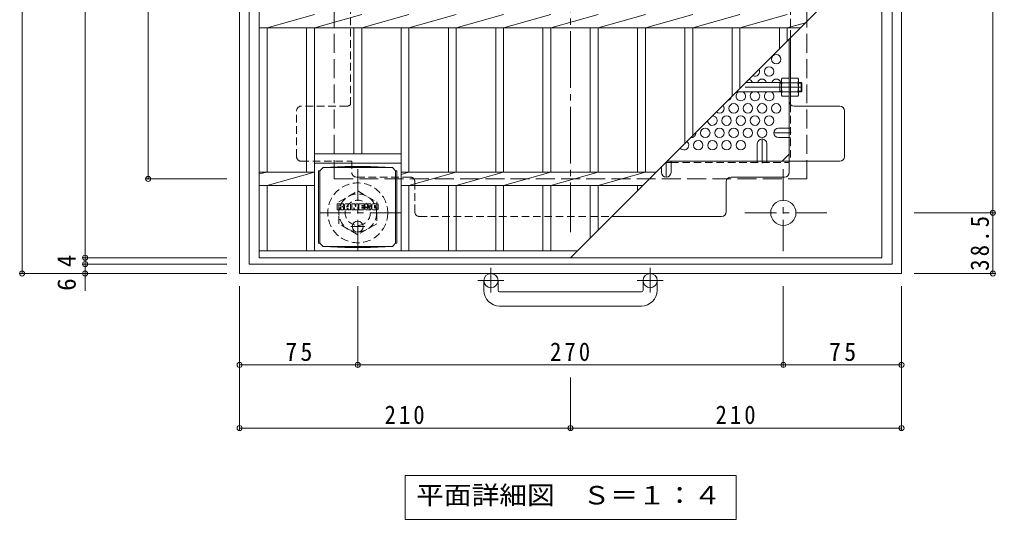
# Model space of a CAD drawing. Units: millimetres at full size, sheet at 1:4. Extents: x -1070 to 1083, y -788 to 718.
# Drawn here: x -860 to -240, y -11 to 307 of the extents above; entities that cross this region are included whole.
import ezdxf
from ezdxf.enums import TextEntityAlignment as Align

# ---------------------------------------------------------------- set-up
doc = ezdxf.new("R2010")
doc.units = ezdxf.units.MM
doc.header["$LTSCALE"] = 4
doc.header["$PDMODE"] = 32
doc.header["$PDSIZE"] = 3.2
for name, pattern in [('CHAIN1', [8, 5, -1, 1, -1]), ('CHAIN2', [12, 9, -1, 1, -1]), ('DASHED1', [1.8, 1.2, -0.6]), ('DASHED3', [4, 3, -1])]:
    doc.linetypes.add(name, pattern=pattern)
for name, color, linetype, lineweight in [('4-1', 3, 'Continuous', 9), ('4-2', 3, 'Continuous', 9), ('4-4', 7, 'Continuous', 9), ('4-5', 7, 'Continuous', 9), ('4-6', 2, 'Continuous', 9), ('4-7', 2, 'Continuous', 9), ('4-8', 2, 'Continuous', 9), ('4-9', 2, 'Continuous', 9), ('4-F', 7, 'Continuous', 9)]:
    doc.layers.add(name, color=color, linetype=linetype, lineweight=lineweight)
doc.styles.add('ＭＳ ゴシック', font='')
doc.styles.get('ＭＳ ゴシック').set_extended_font_data('MS Gothic')

msp = doc.modelspace()

# ---------------------------------------------------------------- linework, layer by layer
at = {"layer": '4-1', "color": 2}
for p, q in [((-720, 565.498), (-720, 145.498)), ((-300, 565.498), (-300, 145.498)), ((-714, 559.498), (-714, 151.498)), ((-306, 559.498), (-306, 151.498)), ((-714, 151.498), (-306, 151.498)), ((-720, 145.498), (-300, 145.498)), ((-565, 134.897), (-565, 140.997)), ((-556, 134.897), (-556, 140.997)), ((-464, 134.897), (-464, 140.997)), ((-455, 134.897), (-455, 140.997)), ((-555, 133.897), (-465, 133.897)), ((-465, 124.896), (-555, 124.896))]:
    msp.add_line(p, q, dxfattribs=at)
at = {"layer": '4-1', "color": 2, "linetype": 'DASHED3'}
for p, q in [((-660, 505.498), (-660, 205.497)), ((-359.999, 505.498), (-359.999, 205.497)), ((-660, 205.497), (-359.999, 205.497))]:
    msp.add_line(p, q, dxfattribs=at)
at = {"layer": '4-1'}
for p, q in [((-376.2, 266.694), (-398.803, 266.694)), ((-377.2, 260.694), (-377.2, 266.694)), ((-363.7, 266.694), (-365.4, 266.694)), ((-363.7, 260.694), (-363.7, 266.694)), ((-363.7, 266.694), (-363.2, 266.194)), ((-376.2, 260.694), (-404.803, 260.694)), ((-377.2, 266.194), (-376.2, 266.194)), ((-377.2, 261.194), (-376.2, 261.194)), ((-365.4, 266.194), (-363.2, 266.194)), ((-365.4, 261.194), (-363.2, 261.194)), ((-363.7, 260.694), (-365.4, 260.694)), ((-363.7, 260.694), (-363.2, 261.194)), ((-363.2, 261.194), (-363.2, 266.194))]:
    msp.add_line(p, q, dxfattribs=at)
at = {"layer": '4-1', "linetype": 'CHAIN2'}
msp.add_line((-363.2, 263.694), (-401.803, 263.694), dxfattribs=at)
at = {"layer": '4-1', "color": 2, "linetype": 'CHAIN1'}
for p, q in [((-645, 211.634), (-645, 156.361)), ((-375, 211.634), (-375, 156.361)), ((-617.363, 183.997), (-672.637, 183.997)), ((-347.363, 183.997), (-402.636, 183.997)), ((-560.5, 149.104), (-560.5, 133.507)), ((-459.5, 149.104), (-459.5, 133.507)), ((-552.337, 140.997), (-568.744, 140.997)), ((-451.337, 140.997), (-467.744, 140.997))]:
    msp.add_line(p, q, dxfattribs=at)
at = {"layer": '4-1', "color": 2, "linetype": 'DASHED1'}
msp.add_lwpolyline([(-657, 177.07), (-657, 190.926), (-645, 197.855), (-633, 190.926), (-633, 177.07), (-645, 170.141)], close=True, dxfattribs=at)
for radius in [19, 12, 8]:
    msp.add_circle((-645, 183.997), radius, dxfattribs=at)
at = {"layer": '4-1', "color": 2}
for centre, radius in [((-375, 183.997), 8), ((-560.5, 140.997), 4.5), ((-459.5, 140.997), 4.5)]:
    msp.add_circle(centre, radius, dxfattribs=at)
for centre, radius, start, end in [((-555, 134.897), 10, 180, 270), ((-555, 134.897), 1, 180, 270), ((-465, 134.897), 10, 270, 0), ((-465, 134.897), 1, 270, 0)]:
    msp.add_arc(centre, radius, start, end, dxfattribs=at)
at = {"layer": '4-2'}
for p, q in [((-707.5, 155.498), (-707.5, 555.498)), ((-312.5, 155.498), (-312.5, 555.498)), ((-510, 155.498), (-312.5, 352.997)), ((-672.5, 309.738), (-702.5, 301.257)), ((-642.499, 309.738), (-672.5, 301.257)), ((-612.5, 309.738), (-642.499, 301.257)), ((-582.5, 309.738), (-612.5, 301.257)), ((-552.499, 309.738), (-582.5, 301.257)), ((-522.5, 309.738), (-552.499, 301.257)), ((-492.5, 309.738), (-522.5, 301.257)), ((-462.499, 309.738), (-492.5, 301.257)), ((-432.5, 309.738), (-462.5, 301.257)), ((-402.5, 309.738), (-432.5, 301.257)), ((-372.499, 309.738), (-402.5, 301.257)), ((-360.985, 304.512), (-372.499, 301.257)), ((-707.5, 301.257), (-364.24, 301.257)), ((-702.5, 209.738), (-702.5, 301.257)), ((-677.499, 301.257), (-677.499, 209.738)), ((-672.5, 301.257), (-672.5, 159.997)), ((-647.5, 301.257), (-647.5, 221.497)), ((-642.499, 301.257), (-642.499, 221.497)), ((-617.5, 301.257), (-617.5, 159.997)), ((-612.5, 301.257), (-612.5, 209.738)), ((-587.499, 301.257), (-587.499, 209.738)), ((-582.5, 301.257), (-582.5, 209.738)), ((-557.5, 301.257), (-557.5, 209.738)), ((-552.499, 301.257), (-552.499, 209.738)), ((-527.499, 301.257), (-527.499, 209.738)), ((-522.5, 301.257), (-522.5, 209.738)), ((-497.499, 301.257), (-497.499, 209.738)), ((-492.5, 301.257), (-492.5, 209.738)), ((-467.5, 301.257), (-467.5, 209.738)), ((-462.5, 301.257), (-462.5, 209.738)), ((-437.5, 301.257), (-437.5, 227.998)), ((-432.5, 301.257), (-432.5, 232.998)), ((-407.499, 301.257), (-407.499, 257.998)), ((-402.5, 301.257), (-402.5, 262.998)), ((-377.5, 301.257), (-377.5, 287.998)), ((-372.499, 301.257), (-372.499, 292.998)), ((-672.5, 221.497), (-617.5, 221.497)), ((-672.5, 215.498), (-617.5, 215.498)), ((-702.5, 209.738), (-707.5, 208.737)), ((-707.5, 209.738), (-672.5, 209.738)), ((-672.5, 209.738), (-702.5, 201.257)), ((-612.5, 209.738), (-617.5, 208.324)), ((-617.5, 209.738), (-455.76, 209.738)), ((-582.5, 209.738), (-612.5, 201.257)), ((-552.499, 209.738), (-582.5, 201.257)), ((-522.5, 209.738), (-552.499, 201.257)), ((-492.5, 209.738), (-522.5, 201.257)), ((-462.499, 209.738), (-492.5, 201.257)), ((-707.5, 201.257), (-672.5, 201.257)), ((-702.5, 159.997), (-702.5, 201.257)), ((-677.499, 201.257), (-677.499, 159.997)), ((-617.5, 201.257), (-464.24, 201.257)), ((-612.5, 201.257), (-612.5, 159.997)), ((-587.499, 201.257), (-587.499, 159.997)), ((-582.5, 201.257), (-582.5, 159.997)), ((-557.5, 201.257), (-557.5, 159.997)), ((-552.499, 201.257), (-552.499, 159.997)), ((-527.499, 201.257), (-527.499, 159.997)), ((-522.5, 201.257), (-522.5, 159.997)), ((-497.499, 201.257), (-497.499, 167.998)), ((-492.5, 201.257), (-492.5, 172.997)), ((-467.5, 201.257), (-467.5, 197.998)), ((-505.5, 159.997), (-707.5, 159.997)), ((-312.5, 155.498), (-707.5, 155.498))]:
    msp.add_line(p, q, dxfattribs=at)
at = {"layer": '4-4'}
for p, q in [((-858, 565.498), (-858, 145.498)), ((-818, 555.498), (-818, 155.497)), ((-242, 526.998), (-242, 183.997)), ((-778, 205.497), (-778, 505.498)), ((-779.2, 205.497), (-728, 205.497)), ((-240.8, 183.997), (-292, 183.997)), ((-242, 183.997), (-242, 145.498)), ((-819.2, 155.497), (-728, 155.497)), ((-818, 155.497), (-818, 151.498)), ((-819.2, 151.498), (-728, 151.498)), ((-818, 151.498), (-818, 145.498)), ((-859.2, 145.498), (-728, 145.498)), ((-818, 145.498), (-818, 134.498)), ((-240.8, 145.498), (-292, 145.498)), ((-720, 46.298), (-720, 137.498)), ((-645, 86.298), (-645, 137.498)), ((-375, 86.298), (-375, 137.498)), ((-300, 46.298), (-300, 137.498)), ((-720, 87.498), (-645, 87.498)), ((-645, 87.498), (-375, 87.498)), ((-375, 87.498), (-300, 87.498)), ((-510, 46.298), (-510, 79.498)), ((-720, 47.498), (-510, 47.498)), ((-510, 47.498), (-300, 47.498))]:
    msp.add_line(p, q, dxfattribs=at)
for p in [(-778, 205.497), (-242, 183.997), (-818, 155.497), (-818, 151.498), (-858, 145.498), (-818, 145.498), (-242, 145.498), (-720, 87.498), (-645, 87.498), (-375, 87.498), (-300, 87.498), (-720, 47.498), (-510, 47.498), (-300, 47.498)]:
    msp.add_point(p, dxfattribs=at)
at = {"layer": '4-5'}
for p, q in [((-615, 17.498), (-615, -10.502)), ((-615, 17.498), (-405, 17.498)), ((-405, 17.498), (-405, -10.502)), ((-615, -10.502), (-405, -10.502))]:
    msp.add_line(p, q, dxfattribs=at)
at = {"layer": '4-6'}
for centre in [(-379.5, 281.453), (-384, 273.658), (-406.5, 250.276), (-397.5, 250.276), (-388.5, 250.276), (-379.5, 250.276), (-411, 242.481), (-402, 242.481), (-393, 242.481), (-384, 242.481), (-424.5, 234.687), (-415.5, 234.687), (-406.5, 234.687), (-397.5, 234.687), (-388.5, 234.687), (-429, 226.893), (-420, 226.893), (-411, 226.893), (-402, 226.893)]:
    msp.add_circle(centre, 3, dxfattribs=at)
for centre, start, end in [((-393, 273.658), 240.87597, 29.12403), ((-397.5, 265.864), 16.06405, 75.19213), ((-388.5, 265.864), 16.06405, 163.93595), ((-379.5, 265.864), 16.06405, 163.93595), ((-402, 258.07), 118.98011, 61.01989), ((-393, 258.07), 118.98011, 61.01989), ((-384, 258.07), 118.98011, 61.01989), ((-411, 258.07), 282.34788, 347.65212), ((-415.5, 250.276), 228.75584, 41.24416), ((-420, 242.481), 179.68755, 90.31245), ((-438, 226.893), 216.80479, 53.19521), ((-433.5, 234.687), 264.33925, 5.66075)]:
    msp.add_arc(centre, 3, start, end, dxfattribs=at)
at = {"layer": '4-7', "linetype": 'CHAIN2'}
msp.add_line((-510, 539.301), (-510, 171.694), dxfattribs=at)
at = {"layer": '4-7', "linetype": 'DASHED1'}
for p, q in [((-649.6, 252.656), (-649.6, 337.037)), ((-370.4, 295.098), (-370.4, 337.037)), ((-370.4, 266.694), (-371.2, 266.694)), ((-370.4, 260.494), (-371.2, 260.494)), ((-683.803, 219.694), (-683.803, 248.695)), ((-651.8, 251.695), (-680.803, 251.695)), ((-370.4, 252.656), (-370.4, 216.69)), ((-371.2, 237.687), (-370.4, 237.687)), ((-371.2, 231.687), (-370.4, 231.687)), ((-680.803, 216.694), (-648.8, 216.694)), ((-648.8, 216.694), (-648.8, 209.694)), ((-446.25, 215.894), (-371.2, 215.894)), ((-391.5, 216.694), (-391.5, 215.894)), ((-385.5, 216.694), (-385.5, 215.894)), ((-611.799, 206.694), (-645.8, 206.694)), ((-608.799, 203.694), (-608.799, 184.694)), ((-605.799, 181.694), (-483.803, 181.694))]:
    msp.add_line(p, q, dxfattribs=at)
at = {"layer": '4-7'}
for p, q in [((-371.2, 209.694), (-371.2, 294.298)), ((-370.4, 252.656), (-370.4, 295.098)), ((-339.196, 251.695), (-368.2, 251.695)), ((-336.196, 219.694), (-336.196, 248.695)), ((-375.812, 216.694), (-371.2, 221.306)), ((-449.603, 215.894), (-446.25, 215.894)), ((-448.803, 216.694), (-339.196, 216.694)), ((-408.201, 206.694), (-374.2, 206.694)), ((-411.201, 184.694), (-411.201, 203.694)), ((-483.803, 181.694), (-414.201, 181.694))]:
    msp.add_line(p, q, dxfattribs=at)
for centre, start, end in [((-368.2, 254.695), 180, 270), ((-339.196, 248.695), 0, 90), ((-339.196, 219.694), 270, 0), ((-408.201, 203.694), 90, 180), ((-374.2, 209.694), 270, 0), ((-414.201, 184.694), 270, 0)]:
    msp.add_arc(centre, 3, start, end, dxfattribs=at)
at = {"layer": '4-7', "linetype": 'DASHED1'}
for centre, start, end in [((-680.803, 248.695), 90, 180), ((-651.8, 254.695), 270, 317.16657), ((-680.803, 219.694), 180, 270), ((-645.8, 209.694), 180, 270), ((-611.799, 203.694), 0, 90), ((-605.799, 184.694), 180, 270)]:
    msp.add_arc(centre, 3, start, end, dxfattribs=at)
at = {"layer": '4-8'}
for p, q in [((-378, 237.687), (-371.2, 237.687)), ((-378, 231.687), (-371.2, 231.687)), ((-391.5, 227.844), (-391.5, 216.694)), ((-385.5, 227.844), (-385.5, 216.694)), ((-452.25, 209.694), (-452.25, 213.248)), ((-446.25, 209.694), (-446.25, 216.694))]:
    msp.add_line(p, q, dxfattribs=at)
at = {"layer": '4-8', "linetype": 'CHAIN1'}
for p, q in [((-388.5, 215.494), (-388.5, 230.844)), ((-370, 234.687), (-381, 234.687)), ((-449.25, 216.248), (-449.25, 206.694))]:
    msp.add_line(p, q, dxfattribs=at)
at = {"layer": '4-8'}
for centre, start, end in [((-378, 234.687), 90, 270), ((-388.5, 227.844), 0, 180), ((-449.25, 209.694), 180, 0)]:
    msp.add_arc(centre, 3, start, end, dxfattribs=at)
at = {"layer": '4-9'}
for p, q in [((-376.2, 268.694), (-375.767, 269.444)), ((-376.2, 258.694), (-376.2, 268.694)), ((-371.2, 269.444), (-375.767, 269.444)), ((-375.767, 266.557), (-371.2, 266.557)), ((-371.2, 257.944), (-371.2, 269.444)), ((-370.4, 257.944), (-370.4, 269.444)), ((-370.4, 269.444), (-365.833, 269.444)), ((-365.833, 266.557), (-370.4, 266.557)), ((-365.4, 268.694), (-365.833, 269.444)), ((-365.4, 258.694), (-365.4, 268.694)), ((-375.767, 260.831), (-371.2, 260.831)), ((-365.833, 260.831), (-370.4, 260.831)), ((-376.2, 258.694), (-375.767, 257.944)), ((-371.2, 257.944), (-375.767, 257.944)), ((-370.4, 257.944), (-365.833, 257.944)), ((-365.4, 258.694), (-365.833, 257.944)), ((-669.881, 210.748), (-669, 210.748)), ((-669.881, 210.748), (-669.881, 164.748)), ((-669, 210.748), (-667, 212.748)), ((-669, 164.748), (-669, 210.748)), ((-653.109, 213.38), (-667, 212.748)), ((-667, 212.748), (-623, 212.748)), ((-653.109, 213.38), (-636.891, 213.38)), ((-636.891, 213.38), (-623, 212.748)), ((-621, 210.748), (-623, 212.748)), ((-620.119, 210.748), (-621, 210.748)), ((-621, 164.748), (-621, 210.748)), ((-620.119, 210.748), (-620.119, 164.748)), ((-669.881, 164.748), (-669, 164.748)), ((-669, 164.748), (-667, 162.748)), ((-653.109, 162.115), (-667, 162.748)), ((-667, 162.748), (-623, 162.748)), ((-653.109, 162.115), (-636.891, 162.115)), ((-636.891, 162.115), (-623, 162.748)), ((-621, 164.748), (-623, 162.748)), ((-620.119, 164.748), (-621, 164.748))]:
    msp.add_line(p, q, dxfattribs=at)
at = {"layer": '4-9', "linetype": 'CHAIN1'}
for p, q in [((-640.502, 175.248), (-649.497, 175.248)), ((-645, 178.936), (-645, 171.56))]:
    msp.add_line(p, q, dxfattribs=at)
at = {"layer": '4-9'}
msp.add_circle((-645, 175.248), 3.5, dxfattribs=at)
for centre, radius, start, end in [((-372.918, 267.799), 3.29, 149.99998, 176.07924), ((-373.465, 268.034), 2.735, 180.2103, 212.68507), ((-366.517, 263.694), 9.683, 162.79973, 197.20026), ((-368.682, 267.799), 3.29, 3.92076, 30.00002), ((-368.135, 268.034), 2.735, 327.31493, 359.7897), ((-375.082, 263.694), 9.683, 342.79974, 17.20027), ((-373.465, 259.354), 2.735, 147.31491, 179.78969), ((-368.135, 259.354), 2.735, 0.21031, 32.68509), ((-372.918, 259.589), 3.29, 183.92075, 210), ((-368.682, 259.589), 3.29, 330, 356.07925)]:
    msp.add_arc(centre, radius, start, end, dxfattribs=at)
at = {"layer": '4-F'}
for p, q in [((-658.011, 186.163), (-658.011, 189.516)), ((-656.329, 189.674), (-657.854, 189.674)), ((-657.854, 186.005), (-656.329, 186.005)), ((-656.172, 189.516), (-656.172, 188.592)), ((-656.172, 186.163), (-656.172, 187.248)), ((-655.674, 186.163), (-655.674, 187.248)), ((-655.669, 189.516), (-655.669, 188.592)), ((-655.517, 186.005), (-654.162, 186.005)), ((-654.164, 189.674), (-655.512, 189.674)), ((-654.007, 189.516), (-654.007, 188.735)), ((-654.005, 186.163), (-654.005, 187.093)), ((-653.342, 186.163), (-653.342, 189.15)), ((-651.835, 186.005), (-653.185, 186.005)), ((-650.028, 189.674), (-652.818, 189.674)), ((-651.678, 187.879), (-651.678, 188.42)), ((-651.678, 186.163), (-651.678, 186.582)), ((-651.22, 187.826), (-651.626, 187.826)), ((-651.168, 187.879), (-651.168, 188.42)), ((-651.168, 186.163), (-651.168, 186.582)), ((-651.01, 186.005), (-649.661, 186.005)), ((-649.504, 186.163), (-649.504, 189.15)), ((-648.83, 189.516), (-648.83, 186.163)), ((-648.673, 189.674), (-646.969, 189.674)), ((-647.671, 186.005), (-648.673, 186.005)), ((-647.514, 186.163), (-647.514, 187.072)), ((-647.025, 186.118), (-647.316, 187.101)), ((-645.002, 186.005), (-646.875, 186.005)), ((-646.819, 189.564), (-646.341, 188.07)), ((-646.179, 189.516), (-646.179, 188.096)), ((-646.022, 189.674), (-645.002, 189.674)), ((-644.845, 189.516), (-644.845, 186.163)), ((-644.336, 186.163), (-644.336, 189.516)), ((-644.179, 189.674), (-641.158, 189.674)), ((-644.179, 186.005), (-641.171, 186.005)), ((-641.158, 187.437), (-642.28, 187.437)), ((-641.171, 187.008), (-642.28, 187.008)), ((-641.158, 188.682), (-642.275, 188.682)), ((-641.158, 188.242), (-642.275, 188.242)), ((-641.014, 186.163), (-641.014, 186.851)), ((-641.001, 188.839), (-641.001, 189.516)), ((-641.001, 187.594), (-641.001, 188.085)), ((-640.497, 187.017), (-640.497, 186.529)), ((-640.34, 187.175), (-638.986, 187.175)), ((-637.016, 189.674), (-640.068, 189.674)), ((-638.487, 187.505), (-640.068, 187.505)), ((-636.921, 186.005), (-639.973, 186.005)), ((-638.838, 188.331), (-638.838, 188.744)), ((-638.829, 187.017), (-638.829, 186.907)), ((-638.681, 188.173), (-636.921, 188.173)), ((-638.33, 187.347), (-638.33, 186.907)), ((-638.321, 188.652), (-638.321, 188.744)), ((-638.164, 188.495), (-636.492, 188.495)), ((-636.492, 189.15), (-636.492, 188.495)), ((-635.984, 186.529), (-635.984, 189.15)), ((-632.512, 189.674), (-635.46, 189.674)), ((-632.512, 186.005), (-635.46, 186.005)), ((-634.307, 187.327), (-634.307, 188.352)), ((-633.665, 187.327), (-633.665, 188.352)), ((-631.989, 189.15), (-631.989, 186.529))]:
    msp.add_line(p, q, dxfattribs=at)
for centre, radius, start, end in [((-657.854, 189.516), 0.157, 90, 180), ((-657.854, 186.163), 0.157, 180, 270), ((-656.329, 189.516), 0.157, 0, 90), ((-656.329, 186.163), 0.157, 270, 0), ((-655.923, 187.248), 0.249, 0, 180), ((-655.92, 188.592), 0.251, 180, 0), ((-655.517, 186.163), 0.157, 180, 270), ((-655.512, 189.516), 0.157, 90, 180), ((-655.086, 187.918), 0.0878, 97.33171, 266.57183), ((-655.386, 190.252), 2.265, 277.33171, 299.42073), ((-655.19, 186.192), 1.641, 53.71985, 86.57183), ((-654.531, 188.735), 0.524, 299.42073, 0), ((-654.529, 187.093), 0.524, 0, 53.71985), ((-654.164, 189.516), 0.157, 0, 90), ((-654.162, 186.163), 0.157, 270, 0), ((-652.818, 189.15), 0.524, 90, 180), ((-653.185, 186.163), 0.157, 180, 270), ((-651.835, 186.163), 0.157, 270, 0), ((-651.423, 188.42), 0.255, 0, 180), ((-651.626, 187.879), 0.0524, 180, 270), ((-651.423, 186.582), 0.255, 0, 180), ((-651.22, 187.879), 0.0524, 270, 0), ((-651.01, 186.163), 0.157, 180, 270), ((-650.028, 189.15), 0.524, 0, 90), ((-649.661, 186.163), 0.157, 270, 0), ((-648.673, 189.516), 0.157, 90, 180), ((-648.673, 186.163), 0.157, 180, 270), ((-647.671, 186.163), 0.157, 270, 0), ((-647.413, 187.072), 0.101, 16.48875, 180), ((-646.875, 186.163), 0.157, 196.48875, 270), ((-646.969, 189.516), 0.157, 17.75635, 90), ((-646.262, 188.096), 0.0827, 197.75635, 0), ((-646.022, 189.516), 0.157, 90, 180), ((-645.002, 189.516), 0.157, 0, 90), ((-645.002, 186.163), 0.157, 270, 0), ((-644.179, 189.516), 0.157, 90, 180), ((-644.179, 186.163), 0.157, 180, 270), ((-642.275, 188.462), 0.22, 90, 270), ((-642.28, 187.222), 0.214, 90, 270), ((-641.171, 186.851), 0.157, 0, 90), ((-641.171, 186.163), 0.157, 270, 0), ((-641.158, 189.516), 0.157, 0, 90), ((-641.158, 188.839), 0.157, 270, 0), ((-641.158, 188.085), 0.157, 0, 90), ((-641.158, 187.594), 0.157, 270, 0), ((-638.121, 188.589), 2.376, 157.10112, 202.89888), ((-640.34, 187.017), 0.157, 90, 180), ((-639.973, 186.529), 0.524, 180, 270), ((-640.068, 189.412), 0.262, 90, 157.10112), ((-640.068, 187.767), 0.262, 202.89888, 270), ((-638.986, 187.017), 0.157, 0, 90), ((-638.579, 188.744), 0.259, 0, 180), ((-638.681, 188.331), 0.157, 180, 270), ((-638.579, 186.907), 0.25, 180, 0), ((-638.487, 187.347), 0.157, 0, 90), ((-638.164, 188.652), 0.157, 180, 270), ((-637.016, 189.15), 0.524, 0, 90), ((-636.921, 187.912), 0.262, 22.90802, 90), ((-636.921, 186.267), 0.262, 270, 337.09198), ((-638.866, 187.089), 2.374, 337.09198, 22.90802), ((-635.46, 189.15), 0.524, 90, 180), ((-635.46, 186.529), 0.524, 180, 270), ((-633.986, 188.352), 0.321, 0, 180), ((-633.986, 187.327), 0.321, 180, 0), ((-632.512, 189.15), 0.524, 0, 90), ((-632.512, 186.529), 0.524, 270, 0)]:
    msp.add_arc(centre, radius, start, end, dxfattribs=at)

# ---------------------------------------------------------------- texts
at = {"layer": '4-4', "color": 2, "style": 'ＭＳ ゴシック'}
for s, p in [('4', (-820.4, 149.497)), ('6', (-820.4, 134.498))]:
    msp.add_text(s, height=11.73, rotation=90, dxfattribs=at).set_placement(p, align=Align.BOTTOM_LEFT)
at = {"layer": '4-4', "color": 2, "insert": (-244.4, 147.247), "char_height": 11.73, "attachment_point": 7, "rotation": 90, "style": 'ＭＳ ゴシック'}
msp.add_mtext('\\T1.28;\\W0.9;38.5', dxfattribs=at)
at = {"layer": '4-4', "color": 2, "char_height": 11.73, "attachment_point": 7, "style": 'ＭＳ ゴシック'}
for s, insert in [('\\T1.27;\\W0.95;75', (-691, 89.898)), ('\\T1.27;\\W0.9;270', (-523, 89.898)), ('\\T1.27;\\W0.95;75', (-346, 89.898)), ('\\T1.27;\\W0.9;210', (-628, 49.898)), ('\\T1.27;\\W0.9;210', (-418, 49.898))]:
    msp.add_mtext(s, dxfattribs=dict(at, insert=insert))
at = {"layer": '4-5', "color": 2, "style": 'ＭＳ ゴシック', "width": 1.1}
msp.add_text('平面詳細図\u3000Ｓ＝１：４', height=11.73, dxfattribs=at).set_placement((-608, -4.502), align=Align.BOTTOM_LEFT)

doc.saveas('drawing.dxf')
